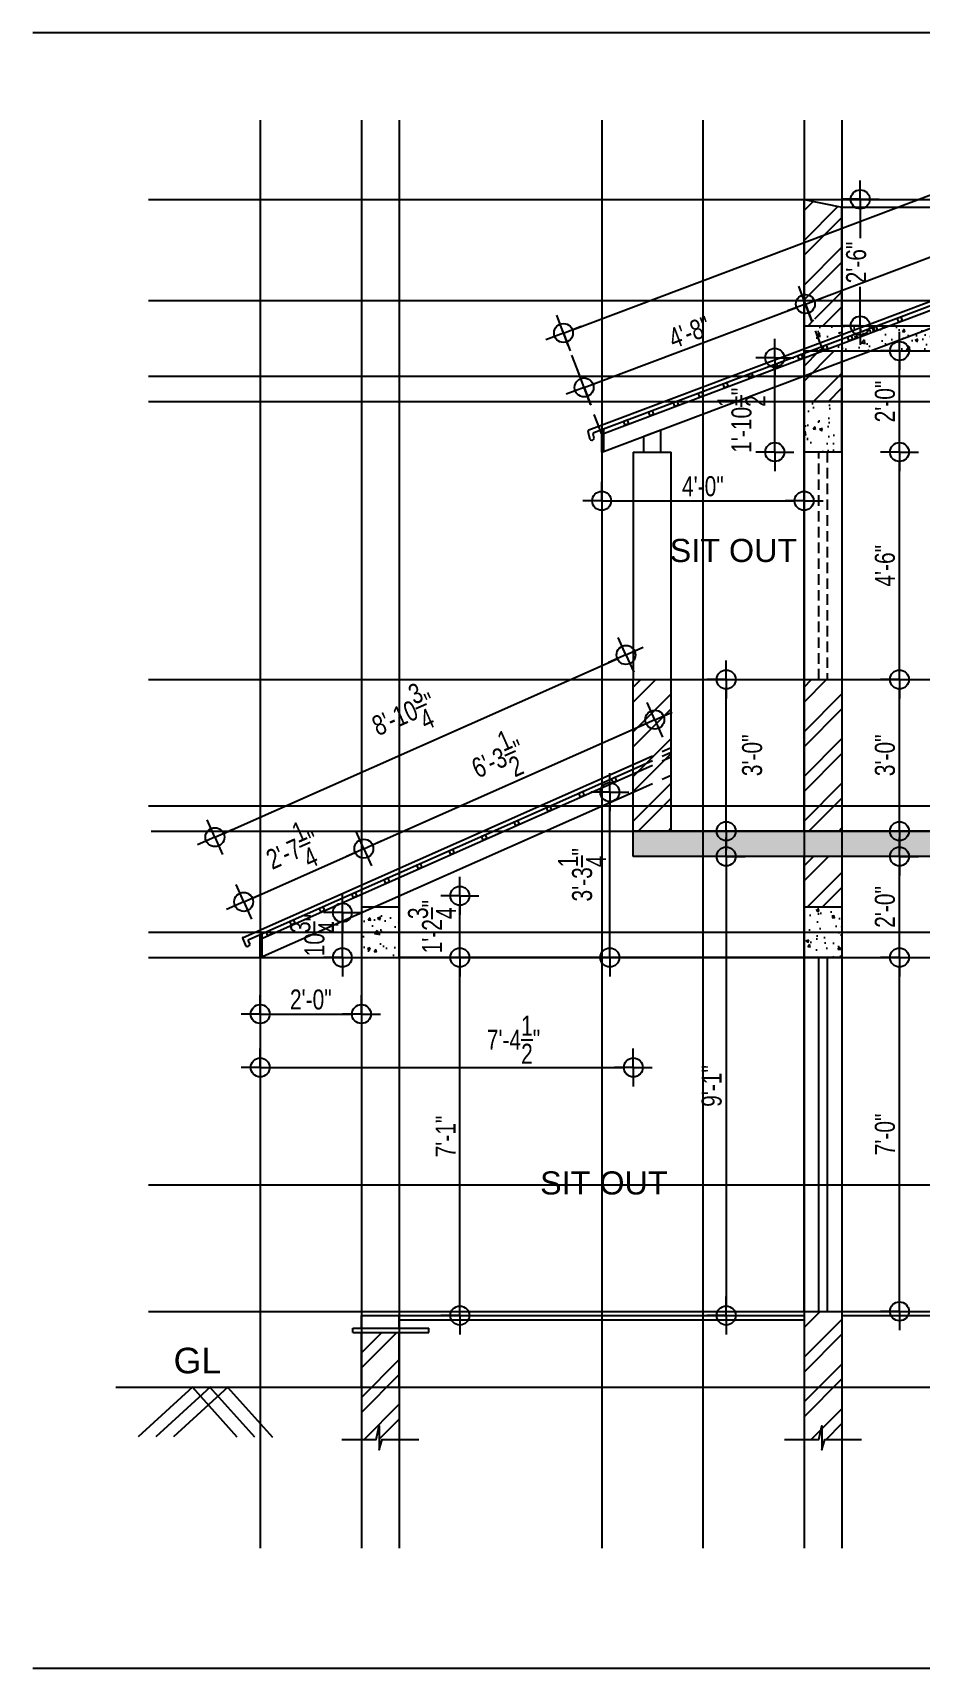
# Model space of a CAD drawing. Header units: inches. Extents: x 171009 to 352533, y -79956 to -38287.
# Drawn here: x 174284.3 to 174494.9, y -39520.7 to -39132.4 of the extents above; entities that cross this region are included whole.
import ezdxf

# ---------------------------------------------------------------- set-up
doc = ezdxf.new("R2010")
doc.units = ezdxf.units.IN
doc.header["$LTSCALE"] = 20
doc.header["$MEASUREMENT"] = 0
doc.header["$PDMODE"] = 34
doc.header["$PDSIZE"] = 5
doc.linetypes.add('HIDDEN', pattern=[0.375, 0.25, -0.125])
doc.linetypes.add('HIDDEN2', pattern=[0.1875, 0.125, -0.0625])
doc.layers.get('0').update_dxf_attribs({"linetype": 'CONTINUOUS'})
doc.layers.get('Defpoints').update_dxf_attribs({"linetype": 'CONTINUOUS'})
for name, color, linetype in [('border', 230, 'CONTINUOUS'), ('DIMLINE', 254, 'CONTINUOUS'), ('DOOR', 1, 'CONTINUOUS'), ('guide', 211, 'CONTINUOUS'), ('HATCH', 8, 'CONTINUOUS'), ('KALKAAL', 7, 'CONTINUOUS'), ('text', 2, 'CONTINUOUS'), ('TEXTS', 2, 'CONTINUOUS'), ('TILE', 22, 'CONTINUOUS'), ('wall', 13, 'CONTINUOUS'), ('WINDOW', 4, 'CONTINUOUS'), ('window sill', 5, 'CONTINUOUS'), ('WOOD', 7, 'CONTINUOUS')]:
    doc.layers.add(name, color=color, linetype=linetype)
doc.styles.add('DIMTEXT', font='arial_B.ttf', dxfattribs={"width": 0.75})
doc.styles.add('STYLE1', font='arial_B.ttf')
doc.styles.add('style5', font='arial_B.ttf')
doc.dimstyles.new('ARCH_48_0', dxfattribs={"dimtxt": 4.75, "dimasz": 2.25, "dimexe": 0.25, "dimexo": 0, "dimgap": 1, "dimtad": 1, "dimzin": 3, "dimdsep": 46, "dimlunit": 4, "dimtxsty": 'DIMTEXT', "dimblk": 'BLK', "dimcen": 0, "dimdle": 0.09375, "dimse1": 1, "dimse2": 1, "dimclrd": 254, "dimclrt": 3, "dimadec": 1, "dimazin": 0, "dimtfac": 1, "dimtix": 1, "dimtmove": 2, "dimatfit": 3, "dimldrblk": 'NONE', "dimfxl": 0.25, "dimtvp": 1.4625, "dimtolj": 1, "dimtzin": 15, "dimarcsym": 0})
pattern_1 = [(45, (-1909.887, 1006.686), (-5.30330086, 5.30330086), []), (45, (-1906.352, 1006.686), (-5.30330086, 5.30330086), [])]
pattern_2 = [(50, (-1909.8873, 1006.686), (7.17260183, -0.62752135), [0.75, -8.25]), (355, (-1909.887, 1006.686), (-1.38751334, 7.52192134), [0.6, -6.6]), (100.4514, (-1909.2896, 1006.634), (5.78509382, 6.89439542), [0.6374019, -7.01142112]), (46.1842, (-1909.887, 1008.686), (10.6724105, -1.65519014), [1.125, -12.375]), (96.6356, (-1908.998, 1008.548), (9.34662706, 9.7411787), [0.9561029, -10.51713]), (351.1842, (-1909.887, 1008.686), (9.34661945, 9.741186), [0.9, -9.9]), (21, (-1908.8873, 1008.186), (5.96907052, -4.0261889), [0.75, -8.25]), (326, (-1908.887, 1008.186), (2.43315332, 7.25150045), [0.6, -6.6]), (71.4514, (-1908.39, 1007.8506), (8.40222629, 3.22530497), [0.6374019, -7.01142112]), (37.5, (-1909.8873, 1006.6861), (0.121598553, 3.32893854), [0, -6.52, 0, -6.7, 0, -6.625]), (7.5, (-1909.8873, 1006.686), (2.630695374, 3.94411712), [0, -3.82, 0, -6.37, 0, -2.525]), (327.5, (-1912.1173, 1006.686), (5.33822436, -0.225548717), [0, -2.5, 0, -7.8, 0, -10.35]), (317.5, (-1913.1173, 1006.686), (5.83186169, 1.00104982), [0, -3.25, 0, -5.18, 0, -7.35])]
pattern_3 = [(50, (-1541.244, 668.2276), (7.17260183, -0.62752135), [0.75, -8.25]), (355, (-1541.244, 668.2276), (-1.38751334, 7.52192134), [0.6, -6.6]), (100.4514, (-1540.6464, 668.175), (5.78509382, 6.89439542), [0.6374019, -7.01142112]), (46.1842, (-1541.244, 670.228), (10.6724105, -1.65519014), [1.125, -12.375]), (96.6356, (-1540.355, 670.09), (9.34662706, 9.7411787), [0.9561029, -10.51713]), (351.1842, (-1541.244, 670.228), (9.34661945, 9.741186), [0.9, -9.9]), (21, (-1540.244, 669.7276), (5.96907052, -4.0261889), [0.75, -8.25]), (326, (-1540.244, 669.7276), (2.43315332, 7.25150045), [0.6, -6.6]), (71.4514, (-1539.7466, 669.392), (8.40222629, 3.22530497), [0.6374019, -7.01142112]), (37.5, (-1541.244, 668.2276), (0.121598553, 3.32893854), [0, -6.52, 0, -6.7, 0, -6.625]), (7.5, (-1541.244, 668.2276), (2.630695374, 3.94411712), [0, -3.82, 0, -6.37, 0, -2.525]), (327.5, (-1543.474, 668.2276), (5.33822436, -0.225548717), [0, -2.5, 0, -7.8, 0, -10.35]), (317.5, (-1544.474, 668.2276), (5.83186169, 1.00104982), [0, -3.25, 0, -5.18, 0, -7.35])]

# ---------------------------------------------------------------- blocks, each defined once
blk = doc.blocks.new('BLK')
for q in [(0, 2), (-2, 0), (0, -2), (2, 0)]:
    blk.add_line((0, 0), q)
blk.add_circle((0, 0), 1)
blk = doc.blocks.new('*D195')
at = {"layer": 'Defpoints', "color": 0, "transparency": 16777216}
for p in [(174371.3, -39351.98), (174385.65, -39351.98), (174372.3, -39436.98)]:
    blk.add_point(p, dxfattribs=at)
at = {"layer": 'DIMLINE', "color": 254, "lineweight": -2, "transparency": 16777216}
blk.add_line((174385.65, -39434.73), (174385.65, -39354.23), dxfattribs=at)
at = {"layer": 'DIMLINE', "color": 254, "lineweight": -2, "transparency": 16777216, "xscale": 2.25, "yscale": 2.25, "zscale": 2.25}
for p, rotation in [((174385.65, -39351.98), 90), ((174385.65, -39436.98), 270)]:
    blk.add_blockref('BLK', p, dxfattribs=dict(at, rotation=rotation))
at = {"layer": 'DIMLINE', "color": 3, "transparency": 16777216, "insert": (174382.26, -39394.48), "char_height": 4.75, "attachment_point": 5, "rotation": 90, "style": 'DIMTEXT'}
blk.add_mtext('\\A1;7\'-1"', dxfattribs=at)
blk = doc.blocks.new('_None')
blk = doc.blocks.new('*D196')
at = {"layer": 'Defpoints', "color": 0, "transparency": 16777216}
for p in [(174426.8, -39327.98), (174426.8, -39436.98), (174448.83, -39436.98)]:
    blk.add_point(p, dxfattribs=at)
at = {"layer": 'DIMLINE', "color": 254, "lineweight": -2, "transparency": 16777216}
blk.add_line((174448.83, -39330.23), (174448.83, -39434.73), dxfattribs=at)
at = {"layer": 'DIMLINE', "color": 254, "lineweight": -2, "transparency": 16777216, "xscale": 2.25, "yscale": 2.25, "zscale": 2.25}
for p, rotation in [((174448.83, -39327.98), 90), ((174448.83, -39436.98), 270)]:
    blk.add_blockref('BLK', p, dxfattribs=dict(at, rotation=rotation))
at = {"layer": 'DIMLINE', "color": 3, "transparency": 16777216, "insert": (174445.41, -39382.48), "char_height": 4.75, "attachment_point": 5, "rotation": 90, "style": 'DIMTEXT'}
blk.add_mtext('\\A1;9\'-1"', dxfattribs=at)
blk = doc.blocks.new('*D197')
at = {"layer": 'Defpoints', "color": 0, "transparency": 16777216}
for p in [(174431.3, -39285.98), (174448.83, -39285.98), (174431.3, -39321.98)]:
    blk.add_point(p, dxfattribs=at)
at = {"layer": 'DIMLINE', "color": 254, "lineweight": -2, "transparency": 16777216}
blk.add_line((174448.83, -39319.73), (174448.83, -39288.23), dxfattribs=at)
at = {"layer": 'DIMLINE', "color": 254, "lineweight": -2, "transparency": 16777216, "xscale": 2.25, "yscale": 2.25, "zscale": 2.25}
for p, rotation in [((174448.83, -39285.98), 90), ((174448.83, -39321.98), 270)]:
    blk.add_blockref('BLK', p, dxfattribs=dict(at, rotation=rotation))
at = {"layer": 'DIMLINE', "color": 3, "transparency": 16777216, "insert": (174455, -39303.98), "char_height": 4.75, "attachment_point": 5, "rotation": 90, "style": 'DIMTEXT'}
blk.add_mtext('\\A1;3\'-0"', dxfattribs=at)
blk = doc.blocks.new('*D198')
at = {"layer": 'Defpoints', "color": 0, "transparency": 16777216}
for p in [(174476.3, -39351.98), (174489.92, -39351.98), (174476.3, -39435.98)]:
    blk.add_point(p, dxfattribs=at)
at = {"layer": 'DIMLINE', "color": 254, "lineweight": -2, "transparency": 16777216}
blk.add_line((174489.92, -39433.73), (174489.92, -39354.23), dxfattribs=at)
at = {"layer": 'DIMLINE', "color": 254, "lineweight": -2, "transparency": 16777216, "xscale": 2.25, "yscale": 2.25, "zscale": 2.25}
for p, rotation in [((174489.92, -39351.98), 90), ((174489.92, -39435.98), 270)]:
    blk.add_blockref('BLK', p, dxfattribs=dict(at, rotation=rotation))
at = {"layer": 'DIMLINE', "color": 3, "transparency": 16777216, "insert": (174486.5, -39393.98), "char_height": 4.75, "attachment_point": 5, "rotation": 90, "style": 'DIMTEXT'}
blk.add_mtext('\\A1;7\'-0"', dxfattribs=at)
blk = doc.blocks.new('*D199')
at = {"layer": 'Defpoints', "color": 0, "transparency": 16777216}
for p in [(174476.3, -39327.98), (174489.92, -39327.98), (174476.3, -39351.98)]:
    blk.add_point(p, dxfattribs=at)
at = {"layer": 'DIMLINE', "color": 254, "lineweight": -2, "transparency": 16777216}
blk.add_line((174489.92, -39349.73), (174489.92, -39330.23), dxfattribs=at)
at = {"layer": 'DIMLINE', "color": 254, "lineweight": -2, "transparency": 16777216, "xscale": 2.25, "yscale": 2.25, "zscale": 2.25}
for p, rotation in [((174489.92, -39327.98), 90), ((174489.92, -39351.98), 270)]:
    blk.add_blockref('BLK', p, dxfattribs=dict(at, rotation=rotation))
at = {"layer": 'DIMLINE', "color": 3, "transparency": 16777216, "insert": (174486.5, -39339.98), "char_height": 4.75, "attachment_point": 5, "rotation": 90, "style": 'DIMTEXT'}
blk.add_mtext('\\A1;2\'-0"', dxfattribs=at)
blk = doc.blocks.new('*D208')
at = {"layer": 'Defpoints', "color": 0, "transparency": 16777216}
for p in [(174476.3, -39285.98), (174489.92, -39285.98), (174476.3, -39321.98)]:
    blk.add_point(p, dxfattribs=at)
at = {"layer": 'DIMLINE', "color": 254, "lineweight": -2, "transparency": 16777216}
blk.add_line((174489.92, -39319.73), (174489.92, -39288.23), dxfattribs=at)
at = {"layer": 'DIMLINE', "color": 254, "lineweight": -2, "transparency": 16777216, "xscale": 2.25, "yscale": 2.25, "zscale": 2.25}
for p, rotation in [((174489.92, -39285.98), 90), ((174489.92, -39321.98), 270)]:
    blk.add_blockref('BLK', p, dxfattribs=dict(at, rotation=rotation))
at = {"layer": 'DIMLINE', "color": 3, "transparency": 16777216, "insert": (174486.5, -39303.98), "char_height": 4.75, "attachment_point": 5, "rotation": 90, "style": 'DIMTEXT'}
blk.add_mtext('\\A1;3\'-0"', dxfattribs=at)
blk = doc.blocks.new('*D209')
at = {"layer": 'Defpoints', "color": 0, "transparency": 16777216}
for p in [(174476.3, -39231.98), (174489.92, -39231.98), (174476.3, -39285.98)]:
    blk.add_point(p, dxfattribs=at)
at = {"layer": 'DIMLINE', "color": 254, "lineweight": -2, "transparency": 16777216}
blk.add_line((174489.92, -39283.73), (174489.92, -39234.23), dxfattribs=at)
at = {"layer": 'DIMLINE', "color": 254, "lineweight": -2, "transparency": 16777216, "xscale": 2.25, "yscale": 2.25, "zscale": 2.25}
for p, rotation in [((174489.92, -39231.98), 90), ((174489.92, -39285.98), 270)]:
    blk.add_blockref('BLK', p, dxfattribs=dict(at, rotation=rotation))
at = {"layer": 'DIMLINE', "color": 3, "transparency": 16777216, "insert": (174486.5, -39258.98), "char_height": 4.75, "attachment_point": 5, "rotation": 90, "style": 'DIMTEXT'}
blk.add_mtext('\\A1;4\'-6"', dxfattribs=at)
blk = doc.blocks.new('*D210')
at = {"layer": 'Defpoints', "color": 0, "transparency": 16777216}
for p in [(174476.3, -39207.98), (174489.92, -39207.98), (174476.3, -39231.98)]:
    blk.add_point(p, dxfattribs=at)
at = {"layer": 'DIMLINE', "color": 254, "lineweight": -2, "transparency": 16777216}
blk.add_line((174489.92, -39229.73), (174489.92, -39210.23), dxfattribs=at)
at = {"layer": 'DIMLINE', "color": 254, "lineweight": -2, "transparency": 16777216, "xscale": 2.25, "yscale": 2.25, "zscale": 2.25}
for p, rotation in [((174489.92, -39207.98), 90), ((174489.92, -39231.98), 270)]:
    blk.add_blockref('BLK', p, dxfattribs=dict(at, rotation=rotation))
at = {"layer": 'DIMLINE', "color": 3, "transparency": 16777216, "insert": (174486.5, -39219.98), "char_height": 4.75, "attachment_point": 5, "rotation": 90, "style": 'DIMTEXT'}
blk.add_mtext('\\A1;2\'-0"', dxfattribs=at)
blk = doc.blocks.new('*D211')
at = {"layer": 'Defpoints', "color": 0, "transparency": 16777216}
for p in [(174476.3, -39171.98), (174480.64, -39171.98), (174476.3, -39201.98)]:
    blk.add_point(p, dxfattribs=at)
at = {"layer": 'DIMLINE', "color": 254, "lineweight": -2, "transparency": 16777216}
for p, q in [((174480.64, -39174.23), (174480.64, -39181.22)), ((174480.64, -39199.73), (174480.64, -39192.75))]:
    blk.add_line(p, q, dxfattribs=at)
at = {"layer": 'DIMLINE', "color": 254, "lineweight": -2, "transparency": 16777216, "xscale": 2.25, "yscale": 2.25, "zscale": 2.25}
for p, rotation in [((174480.64, -39171.98), 90), ((174480.64, -39201.98), 270)]:
    blk.add_blockref('BLK', p, dxfattribs=dict(at, rotation=rotation))
at = {"layer": 'DIMLINE', "color": 3, "transparency": 16777216, "insert": (174479.67, -39186.98), "char_height": 4.75, "attachment_point": 5, "rotation": 90, "style": 'DIMTEXT'}
blk.add_mtext('\\A1;2\'-6"', dxfattribs=at)
blk = doc.blocks.new('*D214')
at = {"layer": 'Defpoints', "color": 0, "transparency": 16777216}
for p in [(174426.8, -39327.98), (174338.3, -39351.98), (174426.8, -39378.07)]:
    blk.add_point(p, dxfattribs=at)
at = {"layer": 'DIMLINE', "color": 254, "lineweight": -2, "transparency": 16777216}
blk.add_line((174340.55, -39378.07), (174424.55, -39378.07), dxfattribs=at)
at = {"layer": 'DIMLINE', "color": 254, "lineweight": -2, "transparency": 16777216, "xscale": 2.25, "yscale": 2.25, "zscale": 2.25, "rotation": 180}
blk.add_blockref('BLK', (174338.3, -39378.07), dxfattribs=at)
at = {"layer": 'DIMLINE', "color": 254, "lineweight": -2, "transparency": 16777216, "xscale": 2.25, "yscale": 2.25, "zscale": 2.25}
blk.add_blockref('BLK', (174426.8, -39378.07), dxfattribs=at)
at = {"layer": 'DIMLINE', "color": 3, "transparency": 16777216, "insert": (174398.38, -39371.5), "char_height": 4.75, "attachment_point": 5, "style": 'DIMTEXT'}
blk.add_mtext('\\A1;7\'-4{\\H1.000000x;\\S1/2;}"', dxfattribs=at)
blk = doc.blocks.new('*D218')
at = {"layer": 'Defpoints', "color": 0, "transparency": 16777216}
for p in [(174421.23, -39312.71), (174426.8, -39312.71), (174371.3, -39351.98)]:
    blk.add_point(p, dxfattribs=at)
at = {"layer": 'DIMLINE', "color": 254, "lineweight": -2, "transparency": 16777216}
blk.add_line((174421.23, -39349.73), (174421.23, -39314.96), dxfattribs=at)
at = {"layer": 'DIMLINE', "color": 254, "lineweight": -2, "transparency": 16777216, "xscale": 2.25, "yscale": 2.25, "zscale": 2.25}
for p, rotation in [((174421.23, -39312.71), 90), ((174421.23, -39351.98), 270)]:
    blk.add_blockref('BLK', p, dxfattribs=dict(at, rotation=rotation))
at = {"layer": 'DIMLINE', "color": 3, "transparency": 16777216, "insert": (174414.64, -39332.35), "char_height": 4.75, "attachment_point": 5, "rotation": 90, "style": 'DIMTEXT'}
blk.add_mtext('\\A1;3\'-3{\\H1.000000x;\\S1/4;}"', dxfattribs=at)
blk = doc.blocks.new('*D219')
at = {"layer": 'Defpoints', "color": 0, "transparency": 16777216}
for p in [(174371.3, -39337.34), (174385.65, -39337.34), (174371.3, -39351.98)]:
    blk.add_point(p, dxfattribs=at)
at = {"layer": 'DIMLINE', "color": 254, "lineweight": -2, "transparency": 16777216}
blk.add_line((174385.65, -39349.73), (174385.65, -39339.59), dxfattribs=at)
at = {"layer": 'DIMLINE', "color": 254, "lineweight": -2, "transparency": 16777216, "xscale": 2.25, "yscale": 2.25, "zscale": 2.25}
for p, rotation in [((174385.65, -39337.34), 90), ((174385.65, -39351.98), 270)]:
    blk.add_blockref('BLK', p, dxfattribs=dict(at, rotation=rotation))
at = {"layer": 'DIMLINE', "color": 3, "transparency": 16777216, "insert": (174379.05, -39344.66), "char_height": 4.75, "attachment_point": 5, "rotation": 90, "style": 'DIMTEXT'}
blk.add_mtext('\\A1;1\'-2{\\H1.000000x;\\S3/4;}"', dxfattribs=at)
blk = doc.blocks.new('*D220')
at = {"layer": 'Defpoints', "color": 0, "transparency": 16777216}
for p in [(174467.3, -39219.98), (174419.3, -39231.98), (174467.3, -39243.56)]:
    blk.add_point(p, dxfattribs=at)
at = {"layer": 'DIMLINE', "color": 254, "lineweight": -2, "transparency": 16777216}
blk.add_line((174421.55, -39243.56), (174465.05, -39243.56), dxfattribs=at)
at = {"layer": 'DIMLINE', "color": 254, "lineweight": -2, "transparency": 16777216, "xscale": 2.25, "yscale": 2.25, "zscale": 2.25, "rotation": 180}
blk.add_blockref('BLK', (174419.3, -39243.56), dxfattribs=at)
at = {"layer": 'DIMLINE', "color": 254, "lineweight": -2, "transparency": 16777216, "xscale": 2.25, "yscale": 2.25, "zscale": 2.25}
blk.add_blockref('BLK', (174467.3, -39243.56), dxfattribs=at)
at = {"layer": 'DIMLINE', "color": 3, "transparency": 16777216, "insert": (174443.3, -39240.13), "char_height": 4.75, "attachment_point": 5, "style": 'DIMTEXT'}
blk.add_mtext('\\A1;4\'-0"', dxfattribs=at)
blk = doc.blocks.new('*D221')
at = {"layer": 'Defpoints', "color": 0, "transparency": 16777216}
for p in [(174460.34, -39209.6), (174467.3, -39209.6), (174419.3, -39231.98)]:
    blk.add_point(p, dxfattribs=at)
at = {"layer": 'DIMLINE', "color": 254, "lineweight": -2, "transparency": 16777216}
blk.add_line((174460.34, -39229.73), (174460.34, -39211.85), dxfattribs=at)
at = {"layer": 'DIMLINE', "color": 254, "lineweight": -2, "transparency": 16777216, "xscale": 2.25, "yscale": 2.25, "zscale": 2.25}
for p, rotation in [((174460.34, -39209.6), 90), ((174460.34, -39231.98), 270)]:
    blk.add_blockref('BLK', p, dxfattribs=dict(at, rotation=rotation))
at = {"layer": 'DIMLINE', "color": 3, "transparency": 16777216, "insert": (174452.44, -39224.44), "char_height": 4.75, "attachment_point": 5, "rotation": 90, "style": 'DIMTEXT'}
blk.add_mtext('\\A1;1\'-10{\\H1.000000x;\\S1/2;}"', dxfattribs=at)
blk = doc.blocks.new('*D247')
at = {"layer": 'Defpoints', "color": 0, "transparency": 16777216}
for p in [(174569.25, -39143.72), (174578.3, -39167.71), (174419.3, -39227.71)]:
    blk.add_point(p, dxfattribs=at)
at = {"layer": 'DIMLINE', "color": 254, "lineweight": -2, "transparency": 16777216}
blk.add_line((174412.35, -39202.93), (174567.14, -39144.52), dxfattribs=at)
at = {"layer": 'DIMLINE', "color": 254, "lineweight": -2, "transparency": 16777216, "xscale": 2.25, "yscale": 2.25, "zscale": 2.25}
for p, rotation in [((174569.25, -39143.72), 20.67383010062851), ((174410.24, -39203.72), 200.6738301006285)]:
    blk.add_blockref('BLK', p, dxfattribs=dict(at, rotation=rotation))
at = {"layer": 'DIMLINE', "color": 3, "transparency": 16777216, "insert": (174505.68, -39162.04), "char_height": 4.75, "attachment_point": 5, "rotation": 20.6738, "style": 'DIMTEXT'}
blk.add_mtext('\\A1;14\'-2"', dxfattribs=at)
blk = doc.blocks.new('*D248')
at = {"layer": 'Defpoints', "color": 0, "transparency": 16777216}
for p in [(174467.62, -39196.84), (174471.8, -39207.9), (174419.3, -39227.71)]:
    blk.add_point(p, dxfattribs=at)
at = {"layer": 'DIMLINE', "color": 254, "lineweight": -2, "transparency": 16777216}
blk.add_line((174417.23, -39215.86), (174465.52, -39197.63), dxfattribs=at)
at = {"layer": 'DIMLINE', "color": 254, "lineweight": -2, "transparency": 16777216, "xscale": 2.25, "yscale": 2.25, "zscale": 2.25}
for p, rotation in [((174467.62, -39196.84), 20.6738301006269), ((174415.12, -39216.65), 200.6738301006269)]:
    blk.add_blockref('BLK', p, dxfattribs=dict(at, rotation=rotation))
at = {"layer": 'DIMLINE', "color": 3, "transparency": 16777216, "insert": (174440.16, -39203.54), "char_height": 4.75, "attachment_point": 5, "rotation": 20.6738, "style": 'DIMTEXT'}
blk.add_mtext('\\A1;4\'-8"', dxfattribs=at)
blk = doc.blocks.new('*D249')
at = {"layer": 'Defpoints', "color": 0, "transparency": 16777216}
for p in [(174574.13, -39156.65), (174578.3, -39167.71), (174471.8, -39207.9)]:
    blk.add_point(p, dxfattribs=at)
at = {"layer": 'DIMLINE', "color": 254, "lineweight": -2, "transparency": 16777216}
blk.add_line((174469.73, -39196.05), (174572.02, -39157.44), dxfattribs=at)
at = {"layer": 'DIMLINE', "color": 254, "lineweight": -2, "transparency": 16777216, "xscale": 2.25, "yscale": 2.25, "zscale": 2.25}
for p, rotation in [((174574.13, -39156.65), 20.67383010062974), ((174467.62, -39196.84), 200.6738301006297)]:
    blk.add_blockref('BLK', p, dxfattribs=dict(at, rotation=rotation))
at = {"layer": 'DIMLINE', "color": 3, "transparency": 16777216, "insert": (174518.53, -39170.54), "char_height": 4.75, "attachment_point": 5, "rotation": 20.6738, "style": 'DIMTEXT'}
blk.add_mtext('\\A1;9\'-5{\\H1.000000x;\\S3/4;}"', dxfattribs=at)
blk = doc.blocks.new('*D254')
at = {"layer": 'Defpoints', "color": 0, "transparency": 16777216}
for p in [(174338.3, -39351.98), (174362.3, -39351.98), (174362.3, -39365.4)]:
    blk.add_point(p, dxfattribs=at)
at = {"layer": 'DIMLINE', "color": 254, "lineweight": -2, "transparency": 16777216}
blk.add_line((174340.55, -39365.4), (174360.05, -39365.4), dxfattribs=at)
at = {"layer": 'DIMLINE', "color": 254, "lineweight": -2, "transparency": 16777216, "xscale": 2.25, "yscale": 2.25, "zscale": 2.25, "rotation": 180}
blk.add_blockref('BLK', (174338.3, -39365.4), dxfattribs=at)
at = {"layer": 'DIMLINE', "color": 254, "lineweight": -2, "transparency": 16777216, "xscale": 2.25, "yscale": 2.25, "zscale": 2.25}
blk.add_blockref('BLK', (174362.3, -39365.4), dxfattribs=at)
at = {"layer": 'DIMLINE', "color": 3, "transparency": 16777216, "insert": (174350.3, -39361.98), "char_height": 4.75, "attachment_point": 5, "style": 'DIMTEXT'}
blk.add_mtext('\\A1;2\'-0"', dxfattribs=at)
blk = doc.blocks.new('*D255')
at = {"layer": 'Defpoints', "color": 0, "transparency": 16777216}
for p in [(174357.78, -39341.33), (174362.3, -39341.33), (174338.3, -39351.98)]:
    blk.add_point(p, dxfattribs=at)
at = {"layer": 'DIMLINE', "color": 254, "lineweight": -2, "transparency": 16777216}
for p, q in [((174357.78, -39339.08), (174357.78, -39336.83)), ((174357.78, -39351.98), (174357.78, -39341.33)), ((174357.78, -39354.23), (174357.78, -39356.48))]:
    blk.add_line(p, q, dxfattribs=at)
at = {"layer": 'DIMLINE', "color": 254, "lineweight": -2, "transparency": 16777216, "xscale": 2.25, "yscale": 2.25, "zscale": 2.25}
for p, rotation in [((174357.78, -39341.33), 270), ((174357.78, -39351.98), 90)]:
    blk.add_blockref('BLK', p, dxfattribs=dict(at, rotation=rotation))
at = {"layer": 'DIMLINE', "color": 3, "transparency": 16777216, "insert": (174351.14, -39346.66), "char_height": 4.75, "attachment_point": 5, "rotation": 90, "style": 'DIMTEXT'}
blk.add_mtext('\\A1;10{\\H1.000000x;\\S3/4;}"', dxfattribs=at)
blk = doc.blocks.new('*D256')
at = {"layer": 'Defpoints', "color": 0, "transparency": 16777216}
for p in [(174362.88, -39326.14), (174366.8, -39334.96), (174338.3, -39347.61)]:
    blk.add_point(p, dxfattribs=at)
at = {"layer": 'DIMLINE', "color": 254, "lineweight": -2, "transparency": 16777216}
blk.add_line((174336.44, -39337.87), (174360.82, -39327.05), dxfattribs=at)
at = {"layer": 'DIMLINE', "color": 254, "lineweight": -2, "transparency": 16777216, "xscale": 2.25, "yscale": 2.25, "zscale": 2.25}
for p, rotation in [((174362.88, -39326.14), 23.92895318488874), ((174334.38, -39338.78), 203.9289531848887)]:
    blk.add_blockref('BLK', p, dxfattribs=dict(at, rotation=rotation))
at = {"layer": 'DIMLINE', "color": 3, "transparency": 16777216, "insert": (174345.97, -39326.47), "char_height": 4.75, "attachment_point": 5, "rotation": 23.929, "style": 'DIMTEXT'}
blk.add_mtext('\\A1;2\'-7{\\H1.000000x;\\S1/4;}"', dxfattribs=at)
blk = doc.blocks.new('*D257')
at = {"layer": 'Defpoints', "color": 0, "transparency": 16777216}
for p in [(174431.88, -39295.52), (174435.8, -39304.34), (174366.8, -39334.96)]:
    blk.add_point(p, dxfattribs=at)
at = {"layer": 'DIMLINE', "color": 254, "lineweight": -2, "transparency": 16777216}
blk.add_line((174364.94, -39325.22), (174429.82, -39296.43), dxfattribs=at)
at = {"layer": 'DIMLINE', "color": 254, "lineweight": -2, "transparency": 16777216, "xscale": 2.25, "yscale": 2.25, "zscale": 2.25}
for p, rotation in [((174431.88, -39295.52), 23.92895318478604), ((174362.88, -39326.14), 203.9289531847861)]:
    blk.add_blockref('BLK', p, dxfattribs=dict(at, rotation=rotation))
at = {"layer": 'DIMLINE', "color": 3, "transparency": 16777216, "insert": (174394.7, -39304.79), "char_height": 4.75, "attachment_point": 5, "rotation": 23.929, "style": 'DIMTEXT'}
blk.add_mtext('\\A1;6\'-3{\\H1.000000x;\\S1/2;}"', dxfattribs=at)
blk = doc.blocks.new('*D258')
at = {"layer": 'Defpoints', "color": 0, "transparency": 16777216}
for p in [(174425.06, -39280.15), (174435.8, -39304.34), (174338.3, -39347.61)]:
    blk.add_point(p, dxfattribs=at)
at = {"layer": 'DIMLINE', "color": 254, "lineweight": -2, "transparency": 16777216}
blk.add_line((174329.62, -39322.5), (174423, -39281.06), dxfattribs=at)
at = {"layer": 'DIMLINE', "color": 254, "lineweight": -2, "transparency": 16777216, "xscale": 2.25, "yscale": 2.25, "zscale": 2.25}
for p, rotation in [((174425.06, -39280.15), 23.92895318481606), ((174327.56, -39323.41), 203.9289531848161)]:
    blk.add_blockref('BLK', p, dxfattribs=dict(at, rotation=rotation))
at = {"layer": 'DIMLINE', "color": 3, "transparency": 16777216, "insert": (174372.32, -39294.18), "char_height": 4.75, "attachment_point": 5, "rotation": 23.929, "style": 'DIMTEXT'}
blk.add_mtext('\\A1;8\'-10{\\H1.000000x;\\S3/4;}"', dxfattribs=at)

msp = doc.modelspace()

# ---------------------------------------------------------------- hatches: boundary and pattern name
at = {"layer": 'HATCH'}
h = msp.add_hatch(dxfattribs=at)
h.set_pattern_fill('ANSI32', color=256, scale=20, style=0)
h.set_pattern_definition(pattern_1)
h.paths.add_polyline_path([(174476.296, -39173.87), (174467.296, -39171.985), (174467.296, -39201.985), (174476.296, -39201.985)])
h.paths.add_polyline_path([(174469.637, -39199.565), (174469.927, -39200.522), (174469.073, -39200.779), (174468.784, -39199.822)], flags=16)
h = msp.add_hatch(dxfattribs=at)
h.set_pattern_fill('AR-CONC', color=256, style=0)
h.set_pattern_definition(pattern_2)
h.paths.add_polyline_path([(174608.296, -39207.985), (174608.296, -39201.985), (174467.296, -39201.985), (174467.296, -39207.985)])
h = msp.add_hatch(dxfattribs=at)
h.set_pattern_fill('AR-CONC', color=256, style=0)
h.set_pattern_definition(pattern_3)
h.paths.add_polyline_path([(174476.296, -39219.985), (174467.296, -39219.985), (174467.296, -39231.985), (174476.296, -39231.985)])
h = msp.add_hatch(dxfattribs=at)
h.set_pattern_fill('ANSI32', color=256, scale=20, style=0)
h.set_pattern_definition([(45, (-1950.387, 1006.686), (-5.30330086, 5.30330086), []), (45, (-1946.852, 1006.686), (-5.30330086, 5.30330086), [])])
h.paths.add_polyline_path([(174435.796, -39285.985), (174426.796, -39285.985), (174426.796, -39321.985), (174435.796, -39321.985)])
h = msp.add_hatch(dxfattribs=at)
h.set_pattern_fill('ANSI32', color=256, scale=20, style=0)
h.set_pattern_definition(pattern_1)
h.paths.add_polyline_path([(174476.296, -39285.985), (174467.296, -39285.985), (174467.296, -39321.985), (174476.296, -39321.985)])
h = msp.add_hatch(dxfattribs=at)
h.set_pattern_fill('AR-CONC', color=256, style=0)
h.set_pattern_definition(pattern_2)
h.paths.add_polyline_path([(174608.296, -39327.985), (174608.296, -39321.985), (174689.296, -39321.985), (174689.296, -39315.985), (174603.796, -39315.985), (174603.796, -39321.985), (174426.796, -39321.985), (174426.796, -39327.985)])
h = msp.add_hatch(dxfattribs=at)
h.set_pattern_fill('ANSI32', color=256, scale=20, style=0)
h.set_pattern_definition(pattern_1)
h.paths.add_polyline_path([(174476.296, -39339.985), (174476.296, -39327.985), (174467.296, -39327.985), (174467.296, -39339.985)])
h = msp.add_hatch(dxfattribs=at)
h.set_pattern_fill('AR-CONC', color=256, style=0)
h.set_pattern_definition(pattern_3)
h.paths.add_polyline_path([(174371.296, -39339.985), (174365.338, -39339.985), (174362.296, -39341.335), (174362.296, -39351.985), (174371.296, -39351.985)])
h = msp.add_hatch(dxfattribs=at)
h.set_pattern_fill('AR-CONC', color=256, style=0)
h.set_pattern_definition(pattern_2)
h.paths.add_polyline_path([(174476.296, -39351.985), (174476.296, -39339.985), (174467.296, -39339.985), (174467.296, -39351.985)])
h = msp.add_hatch(dxfattribs=at)
h.set_pattern_fill('ANSI32', color=256, scale=20, style=0)
h.set_pattern_definition(pattern_1)
h.paths.add_polyline_path([(174467.296, -39466.403), (174470.788, -39466.403), (174471.504, -39463.123), (174471.504, -39466.402), (174476.296, -39466.402), (174476.296, -39435.985), (174467.296, -39435.985)])
h = msp.add_hatch(dxfattribs=at)
h.set_pattern_fill('ANSI32', color=256, scale=20, style=0)
h.set_pattern_definition(pattern_1)
h.paths.add_polyline_path([(174371.296, -39453.985), (174371.296, -39440.985), (174362.296, -39440.985), (174362.296, -39453.985), (174362.296, -39466.403), (174365.788, -39466.403), (174366.504, -39463.123), (174366.504, -39466.402), (174371.296, -39466.402)])

# ---------------------------------------------------------------- linework, layer by layer
msp.add_line((174467.296, -39171.985), (174561.306, -39171.985))
at = {"color": 8}
msp.add_line((174476.296, -39173.87), (174556.309, -39173.87), dxfattribs=at)
at = {"color": 7}
for p, q in [((174426.796, -39285.985), (174467.296, -39285.985)), ((174476.296, -39315.985), (174603.796, -39315.985)), ((174467.296, -39351.985), (174371.296, -39351.985))]:
    msp.add_line(p, q, dxfattribs=at)
for points in [[(174357.674, -39466.403), (174365.788, -39466.403), (174366.504, -39463.123), (174366.504, -39468.85), (174367.258, -39466.402), (174375.948, -39466.402)], [(174462.674, -39466.403), (174470.788, -39466.403), (174471.504, -39463.123), (174471.504, -39468.85), (174472.258, -39466.402), (174480.948, -39466.402)]]:
    msp.add_lwpolyline(points)
at = {"layer": 'border', "ltscale": 5}
for p, q in [((174825.105, -39132.428), (174284.34, -39132.428)), ((174284.34, -39520.722), (174825.105, -39520.722))]:
    msp.add_line(p, q, dxfattribs=at)
at = {"layer": 'DIMLINE', "color": 8, "linetype": 'HIDDEN'}
for p, q in [((174471.796, -39207.899), (174467.623, -39196.84)), ((174419.296, -39227.709), (174410.05, -39203.208))]:
    msp.add_line(p, q, dxfattribs=at)
at = {"layer": 'DOOR'}
for p, q in [((174467.296, -39435.985), (174467.296, -39351.985)), ((174470.796, -39435.985), (174470.796, -39351.985)), ((174472.796, -39351.985), (174472.796, -39435.985)), ((174476.296, -39351.985), (174476.296, -39435.985))]:
    msp.add_line(p, q, dxfattribs=at)
at = {"layer": 'guide'}
for p, q in [((174338.296, -39153.22), (174338.296, -39492.176)), ((174362.296, -39153.22), (174362.296, -39492.176)), ((174371.296, -39153.22), (174371.296, -39492.176)), ((174419.296, -39153.22), (174419.296, -39492.176)), ((174443.296, -39153.22), (174443.296, -39492.176)), ((174467.296, -39153.22), (174467.296, -39492.176)), ((174476.296, -39153.22), (174476.296, -39492.176))]:
    msp.add_line(p, q, dxfattribs=at)
at = {"layer": 'guide', "color": 3, "linetype": 'Continuous'}
for p, q in [((174311.776, -39171.985), (174807.341, -39171.985)), ((174311.776, -39195.985), (174807.341, -39195.985)), ((174311.776, -39315.985), (174807.341, -39315.985)), ((174312.451, -39321.985), (174807.341, -39321.985))]:
    msp.add_line(p, q, dxfattribs=at)
at = {"layer": 'guide', "color": 1, "linetype": 'Continuous'}
for p, q in [((174311.776, -39213.985), (174807.341, -39213.985)), ((174311.776, -39219.985), (174807.341, -39219.985)), ((174311.776, -39345.985), (174807.341, -39345.985)), ((174311.776, -39351.985), (174807.341, -39351.985))]:
    msp.add_line(p, q, dxfattribs=at)
at = {"layer": 'guide', "color": 5, "linetype": 'Continuous'}
for p, q in [((174311.776, -39285.985), (174807.341, -39285.985)), ((174311.776, -39405.985), (174807.341, -39405.985))]:
    msp.add_line(p, q, dxfattribs=at)
at = {"layer": 'guide', "color": 13, "linetype": 'Continuous'}
for p, q in [((174311.776, -39435.985), (174807.341, -39435.985)), ((174311.776, -39453.985), (174807.341, -39453.985))]:
    msp.add_line(p, q, dxfattribs=at)
at = {"layer": 'HATCH'}
for p, q in [((174467.296, -39211.611), (174470.922, -39207.985)), ((174467.296, -39215.146), (174474.457, -39207.985)), ((174469.528, -39219.985), (174476.296, -39213.217)), ((174473.064, -39219.985), (174476.296, -39216.753))]:
    msp.add_line(p, q, dxfattribs=at)
at = {"layer": 'KALKAAL'}
for p, q in [((174426.796, -39231.985), (174426.796, -39285.985)), ((174426.796, -39231.985), (174435.796, -39231.985)), ((174435.796, -39285.985), (174435.796, -39231.985))]:
    msp.add_line(p, q, dxfattribs=at)
at = {"layer": 'TILE', "color": 7}
for p, q in [((174416.264, -39226.716), (174578.301, -39165.572)), ((174417.41, -39227.352), (174578.301, -39166.64)), ((174416.582, -39229.07), (174416.06, -39227.08)), ((174417.513, -39228.679), (174417.255, -39227.696))]:
    msp.add_line(p, q, dxfattribs=at)
at = {"layer": 'TILE', "color": 9, "linetype": 'HIDDEN'}
for p, q in [((174426.796, -39306.149), (174435.796, -39302.155)), ((174426.796, -39307.243), (174435.796, -39303.249))]:
    msp.add_line(p, q, dxfattribs=at)
at = {"layer": 'TILE'}
for p, q in [((174334.265, -39347.209), (174426.796, -39306.149)), ((174335.581, -39347.719), (174426.796, -39307.243)), ((174334.138, -39347.538), (174334.893, -39349.258)), ((174335.454, -39348.048), (174335.808, -39348.856))]:
    msp.add_line(p, q, dxfattribs=at)
at = {"layer": 'TILE', "color": 7}
for centre, radius, start, end in [((174416.353, -39227.005), 0.302, 107.09901, 194.35104), ((174416.927, -39228.589), 0.592, 234.28278, 351.27599), ((174417.545, -39227.62), 0.3, 106.79787, 194.69694)]:
    msp.add_arc(centre, radius, start, end, dxfattribs=at)
at = {"layer": 'TILE'}
for centre, radius, start, end in [((174334.367, -39347.437), 0.25, 113.92895, 203.6963), ((174335.223, -39348.766), 0.592, 236.11658, 351.27601), ((174335.682, -39347.947), 0.25, 113.92895, 203.6963)]:
    msp.add_arc(centre, radius, start, end, dxfattribs=at)
at = {"layer": 'wall'}
for p, q in [((174467.296, -39213.985), (174467.296, -39171.985)), ((174467.296, -39171.985), (174476.296, -39173.87)), ((174476.296, -39201.985), (174476.296, -39173.87)), ((174467.296, -39201.985), (174608.296, -39201.985)), ((174467.296, -39207.985), (174608.296, -39207.985)), ((174476.296, -39213.985), (174476.296, -39207.985)), ((174467.296, -39231.985), (174467.296, -39213.985)), ((174476.296, -39231.985), (174476.296, -39213.985)), ((174476.296, -39219.985), (174467.296, -39219.985)), ((174476.296, -39231.985), (174467.296, -39231.985)), ((174426.796, -39321.985), (174426.796, -39285.985)), ((174435.796, -39321.985), (174435.796, -39285.985)), ((174467.296, -39285.985), (174476.296, -39285.985)), ((174467.296, -39321.985), (174467.296, -39285.985)), ((174476.296, -39285.985), (174476.296, -39321.985)), ((174603.796, -39321.985), (174426.796, -39321.985)), ((174426.796, -39327.985), (174426.796, -39321.985)), ((174608.296, -39327.985), (174426.796, -39327.985)), ((174467.296, -39351.985), (174467.296, -39327.985)), ((174476.296, -39327.985), (174476.296, -39351.985)), ((174371.296, -39351.985), (174371.296, -39332.965)), ((174362.296, -39336.959), (174362.296, -39351.985)), ((174362.296, -39339.985), (174371.296, -39339.985)), ((174467.296, -39339.985), (174476.296, -39339.985)), ((174362.296, -39351.985), (174371.296, -39351.985)), ((174476.296, -39351.985), (174467.296, -39351.985)), ((174362.296, -39436.985), (174371.296, -39436.985)), ((174362.296, -39439.985), (174362.296, -39436.985)), ((174371.296, -39436.985), (174467.296, -39436.985)), ((174371.296, -39439.985), (174371.296, -39436.985)), ((174371.296, -39437.985), (174467.296, -39437.985)), ((174467.296, -39435.985), (174680.296, -39435.985)), ((174467.296, -39435.985), (174467.296, -39466.403)), ((174476.296, -39435.985), (174476.296, -39466.402)), ((174476.296, -39436.985), (174680.296, -39436.985)), ((174360.296, -39439.985), (174378.296, -39439.985)), ((174360.296, -39440.985), (174360.296, -39439.985)), ((174360.296, -39440.985), (174378.296, -39440.985)), ((174362.296, -39453.985), (174362.296, -39440.985)), ((174371.296, -39453.985), (174371.296, -39440.985)), ((174378.296, -39440.985), (174378.296, -39439.985)), ((174304.085, -39453.985), (174362.296, -39453.985)), ((174362.296, -39453.985), (174362.296, -39466.403)), ((174371.296, -39453.985), (174371.296, -39466.402))]:
    msp.add_line(p, q, dxfattribs=at)
at = {"layer": 'wall', "color": 7}
msp.add_line((174362.296, -39351.985), (174362.296, -39436.985), dxfattribs=at)
at = {"layer": 'wall', "color": 13}
for p, q in [((174322.3, -39453.865), (174309.319, -39465.753)), ((174326.542, -39453.865), (174313.561, -39465.753)), ((174330.716, -39453.934), (174317.757, -39465.8)), ((174322.131, -39453.934), (174332.779, -39465.8)), ((174326.305, -39453.865), (174336.974, -39465.753)), ((174330.547, -39454.002), (174341.196, -39465.869))]:
    msp.add_line(p, q, dxfattribs=at)
at = {"layer": 'WINDOW', "linetype": 'HIDDEN2'}
for p, q in [((174470.796, -39285.985), (174470.796, -39231.985)), ((174472.796, -39231.985), (174472.796, -39285.985))]:
    msp.add_line(p, q, dxfattribs=at)
at = {"layer": 'window sill'}
for p, q in [((174467.296, -39285.985), (174467.296, -39231.985)), ((174476.296, -39231.985), (174476.296, -39285.985))]:
    msp.add_line(p, q, dxfattribs=at)
at = {"layer": 'WOOD', "color": 7}
for p, q in [((174419.296, -39227.709), (174578.301, -39167.709)), ((174419.296, -39231.985), (174578.301, -39171.985)), ((174419.296, -39227.709), (174419.296, -39226.665)), ((174419.296, -39231.985), (174419.296, -39227.709)), ((174419.796, -39227.558), (174419.796, -39226.514)), ((174419.796, -39231.834), (174419.796, -39227.521))]:
    msp.add_line(p, q, dxfattribs=at)
at = {"layer": 'WOOD'}
for p, q in [((174429.296, -39228.211), (174433.296, -39226.702)), ((174429.296, -39231.985), (174429.296, -39228.211)), ((174433.296, -39231.985), (174433.296, -39226.702)), ((174338.296, -39347.608), (174426.796, -39308.337)), ((174338.296, -39351.985), (174426.796, -39312.713)), ((174338.296, -39351.985), (174338.296, -39347.608)), ((174338.796, -39351.763), (174338.796, -39347.387))]:
    msp.add_line(p, q, dxfattribs=at)
at = {"layer": 'WOOD', "color": 9, "linetype": 'HIDDEN'}
for p, q in [((174426.796, -39308.337), (174435.796, -39304.343)), ((174426.796, -39312.713), (174435.796, -39308.72))]:
    msp.add_line(p, q, dxfattribs=at)
at = {"layer": 'WOOD', "color": 13}
for p, q in [((174338.296, -39347.608), (174338.296, -39346.514)), ((174338.796, -39347.387), (174338.796, -39346.293))]:
    msp.add_line(p, q, dxfattribs=at)
at = {"layer": 'WOOD', "color": 7}
for points in [[(174484.696, -39203.031), (174483.862, -39203.345), (174483.508, -39202.41), (174484.342, -39202.095)], [(174490.596, -39200.804), (174489.762, -39201.119), (174489.408, -39200.184), (174490.242, -39199.869)], [(174478.796, -39205.257), (174477.962, -39205.572), (174477.608, -39204.636), (174478.442, -39204.322)], [(174466.996, -39209.71), (174466.162, -39210.024), (174465.808, -39209.089), (174466.642, -39208.774)], [(174472.896, -39207.483), (174472.062, -39207.798), (174471.708, -39206.863), (174472.542, -39206.548)], [(174455.196, -39214.162), (174454.362, -39214.477), (174454.008, -39213.542), (174454.842, -39213.227)], [(174461.096, -39211.936), (174460.262, -39212.251), (174459.908, -39211.315), (174460.742, -39211.001)], [(174443.396, -39218.615), (174442.562, -39218.93), (174442.208, -39217.994), (174443.042, -39217.68)], [(174449.296, -39216.389), (174448.462, -39216.704), (174448.108, -39215.768), (174448.942, -39215.453)], [(174437.496, -39220.841), (174436.662, -39221.156), (174436.308, -39220.221), (174437.142, -39219.906)], [(174425.696, -39225.294), (174424.861, -39225.609), (174424.508, -39224.674), (174425.342, -39224.359)], [(174431.596, -39223.068), (174430.762, -39223.383), (174430.408, -39222.447), (174431.242, -39222.132)]]:
    msp.add_lwpolyline(points, close=True, dxfattribs=at)
at = {"layer": 'WOOD', "color": 13}
for points in [[(174422.824, -39310.099), (174422.01, -39310.461), (174421.604, -39309.547), (174422.419, -39309.185)], [(174415.126, -39313.515), (174414.311, -39313.877), (174413.906, -39312.963), (174414.721, -39312.601)], [(174407.428, -39316.931), (174406.613, -39317.293), (174406.207, -39316.379), (174407.022, -39316.017)], [(174399.729, -39320.348), (174398.915, -39320.709), (174398.509, -39319.795), (174399.324, -39319.433)], [(174384.333, -39327.18), (174383.518, -39327.541), (174383.112, -39326.627), (174383.927, -39326.266)], [(174392.031, -39323.764), (174391.216, -39324.125), (174390.811, -39323.211), (174391.626, -39322.85)], [(174376.634, -39330.596), (174375.82, -39330.957), (174375.414, -39330.043), (174376.229, -39329.682)], [(174368.936, -39334.012), (174368.121, -39334.373), (174367.716, -39333.459), (174368.53, -39333.098)], [(174361.238, -39337.428), (174360.423, -39337.79), (174360.017, -39336.876), (174360.832, -39336.514)], [(174353.539, -39340.844), (174352.725, -39341.206), (174352.319, -39340.292), (174353.134, -39339.93)], [(174340.905, -39346.451), (174340.09, -39346.812), (174339.684, -39345.898), (174340.499, -39345.537)], [(174346.559, -39343.942), (174345.744, -39344.303), (174345.339, -39343.389), (174346.154, -39343.027)]]:
    msp.add_lwpolyline(points, close=True, dxfattribs=at)

# ---------------------------------------------------------------- texts
at = {"layer": 'text', "style": 'style5'}
for p in [(174435.432, -39258.088), (174404.685, -39408.236)]:
    msp.add_text('SIT OUT', height=5.4893, dxfattribs=at).set_placement(p)
at = {"layer": 'TEXTS', "style": 'STYLE1'}
msp.add_text('GL ', height=6.075, rotation=359.79159, dxfattribs=at).set_placement((174317.731, -39450.686))

# ---------------------------------------------------------------- dimensions: what is measured, and where the dimension line sits
at = {"layer": 'DIMLINE'}
for base, p1, p2, angle, picture, middle in [((174569.249, -39143.721), (174419.296, -39227.709), (174578.301, -39167.709), 20.67383, '*D247', (174505.683, -39162.041)), ((174425.06, -39280.15), (174338.296, -39347.608), (174435.796, -39304.343), 23.92895, '*D258', (174372.322, -39294.175))]:
    dim = msp.add_linear_dim(base=base, p1=p1, p2=p2, angle=angle, dimstyle='ARCH_48_0', override={"dimfxl": 0.18}, dxfattribs=at)
    dim.commit()
    dim.dimension.update_dxf_attribs({"geometry": picture, "text_midpoint": middle, "dimtype": 161})
for p1, p2, distance, picture, middle in [((174471.796, -39207.899), (174578.301, -39167.709), 11.82, '*D249', (174518.533, -39170.538)), ((174419.296, -39227.709), (174471.796, -39207.899), 11.82, '*D248', (174440.163, -39203.54)), ((174366.796, -39334.962), (174435.796, -39304.343), 9.656, '*D257', (174394.701, -39304.791)), ((174338.296, -39347.608), (174366.796, -39334.962), 9.656, '*D256', (174345.972, -39326.47))]:
    dim = msp.add_aligned_dim(p1=p1, p2=p2, distance=distance, dimstyle='ARCH_48_0', override={"dimfxl": 0.18}, dxfattribs=at)
    dim.commit()
    dim.dimension.update_dxf_attribs({"geometry": picture, "text_midpoint": middle})
for base, p1, p2, picture, middle in [((174480.637, -39171.985), (174476.296, -39201.985), (174476.296, -39171.985), '*D211', (174479.675, -39186.985)), ((174460.336, -39209.597), (174419.296, -39231.985), (174467.296, -39209.597), '*D221', (174452.444, -39224.437)), ((174448.831, -39285.985), (174431.296, -39321.985), (174431.296, -39285.985), '*D197', (174455.004, -39303.985))]:
    dim = msp.add_linear_dim(base=base, p1=p1, p2=p2, angle=90, dimstyle='ARCH_48_0', dxfattribs=at)
    dim.commit()
    dim.dimension.update_dxf_attribs({"geometry": picture, "text_midpoint": middle, "dimtype": 160})
for base, p1, p2, picture, middle in [((174489.922, -39207.985), (174476.296, -39231.985), (174476.296, -39207.985), '*D210', (174486.497, -39219.985)), ((174489.922, -39231.985), (174476.296, -39285.985), (174476.296, -39231.985), '*D209', (174486.497, -39258.985)), ((174489.922, -39285.985), (174476.296, -39321.985), (174476.296, -39285.985), '*D208', (174486.495, -39303.985)), ((174421.229, -39312.713), (174371.296, -39351.985), (174426.796, -39312.713), '*D218', (174414.636, -39332.349)), ((174448.831, -39436.985), (174426.796, -39327.985), (174426.796, -39436.985), '*D196', (174445.406, -39382.485)), ((174489.922, -39327.985), (174476.296, -39351.985), (174476.296, -39327.985), '*D199', (174486.497, -39339.985)), ((174385.646, -39337.341), (174371.296, -39351.985), (174371.296, -39337.341), '*D219', (174379.053, -39344.663)), ((174357.778, -39341.335), (174338.296, -39351.985), (174362.296, -39341.335), '*D255', (174351.144, -39346.66)), ((174385.646, -39351.985), (174372.296, -39436.985), (174371.296, -39351.985), '*D195', (174382.261, -39394.485)), ((174489.922, -39351.985), (174476.296, -39435.985), (174476.296, -39351.985), '*D198', (174486.497, -39393.985))]:
    dim = msp.add_linear_dim(base=base, p1=p1, p2=p2, angle=90, dimstyle='ARCH_48_0', dxfattribs=at)
    dim.commit()
    dim.dimension.update_dxf_attribs({"geometry": picture, "text_midpoint": middle})
for base, p1, p2, picture, middle in [((174467.296, -39243.56), (174419.296, -39231.985), (174467.296, -39219.985), '*D220', (174443.296, -39240.135)), ((174362.296, -39365.403), (174338.296, -39351.985), (174362.296, -39351.985), '*D254', (174350.296, -39361.978))]:
    dim = msp.add_linear_dim(base=base, p1=p1, p2=p2, dimstyle='ARCH_48_0', dxfattribs=at)
    dim.commit()
    dim.dimension.update_dxf_attribs({"geometry": picture, "text_midpoint": middle})
dim = msp.add_linear_dim(base=(174426.796, -39378.073), p1=(174338.296, -39351.985), p2=(174426.796, -39327.985), dimstyle='ARCH_48_0', dxfattribs=at)
dim.commit()
dim.dimension.update_dxf_attribs({"geometry": '*D214', "text_midpoint": (174398.379, -39371.505), "dimtype": 160})

doc.saveas('drawing.dxf')
